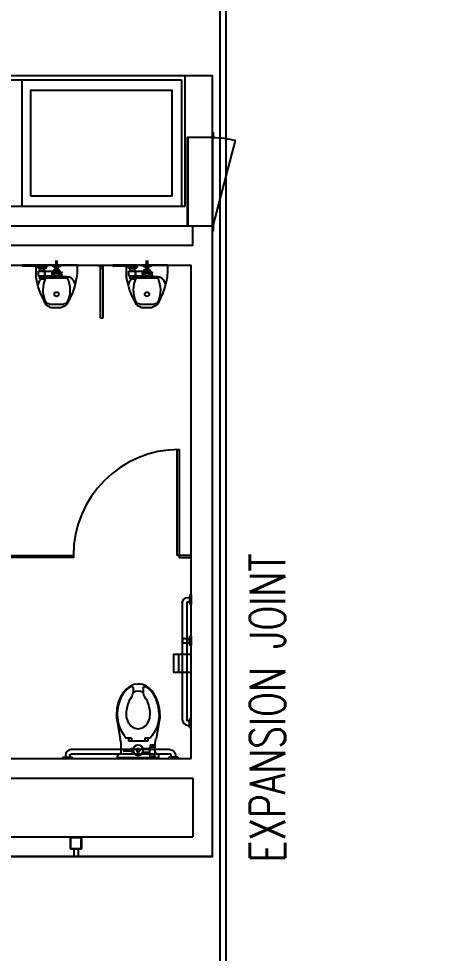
# Model space of a CAD drawing. Extents: x -13345 to 10098, y -1643 to 9113.
# Drawn here: x -9411.9 to -9263.1, y 3537.6 to 3855.2 of the extents above; entities that cross this region are included whole.
import ezdxf

# ---------------------------------------------------------------- set-up
doc = ezdxf.new("R2010")
doc.units = 0
doc.header["$LTSCALE"] = 192
doc.header["$MEASUREMENT"] = 0
doc.layers.get('0').update_dxf_attribs({"linetype": 'CONTINUOUS'})
for name, color, linetype in [('ARCH-DOORS-INTERIOR', 7, 'CONTINUOUS'), ('ARCH-FEATURES', 2, 'CONTINUOUS'), ('ARCH-WALLS-EXTERIOR', 5, 'CONTINUOUS'), ('ARCH-WALLS-INTERIOR', 1, 'CONTINUOUS'), ('EXPANSION-JOINT', 1, 'CONTINUOUS'), ('STRUCTURAL-COLUMNS', 3, 'CONTINUOUS'), ('UTILITIES-EQUIPMENT', 2, 'CONTINUOUS'), ('UTILITIES-PLUMB', 2, 'CONTINUOUS')]:
    doc.layers.add(name, color=color, linetype=linetype)
doc.layers.add('COMMON AREA FILL', color=7, linetype='CONTINUOUS', true_color=0xdedede)
doc.styles.add('SIMPLEX', font='SIMPLEX.shx', dxfattribs={"width": 0.75})

# ---------------------------------------------------------------- blocks, each defined once
blk = doc.blocks.new('102813_42')
for p, q in [((-0.14, 0), (-0.14, 0.27)), ((-0.14, 0), (3.11, 0)), ((0.74, 1), (0.74, 0.47)), ((2.24, 1), (2.24, 0.47)), ((2.74, 3), (42.24, 3)), ((2.74, 1.5), (42.24, 1.5)), ((3.11, 0), (3.11, 0.27)), ((41.86, 0), (41.86, 0.27)), ((45.11, 0), (41.86, 0)), ((42.74, 1), (42.74, 0.47)), ((44.24, 1), (44.24, 0.47)), ((45.11, 0), (45.11, 0.27))]:
    blk.add_line(p, q)
for centre, radius, start, end in [((-0.01, 0.27), 0.125, 98.2132, 180), ((2.74, 1), 2, 90, 180), ((41.99, 0.27), 0.125, 98.2132, 180), ((43.49, -10.12), 10.63, 81.7868, 98.2132), ((42.24, 1), 0.5, 0, 90)]:
    blk.add_arc(centre, radius, start, end)
at = {"extrusion": (0, 0, -1)}
for centre, radius, start, end in [((-1.49, -10.12), 10.63, 81.7868, 98.2132), ((-2.74, 1), 0.5, 0, 90), ((-2.99, 0.27), 0.125, 98.2132, 180), ((-42.24, 1), 2, 90, 180), ((-44.99, 0.27), 0.125, 98.2132, 180)]:
    blk.add_arc(centre, radius, start, end, dxfattribs=at)
blk = doc.blocks.new('102813_40')
for p, q in [((-0.14, 0), (-0.14, 0.27)), ((-0.14, 0), (3.11, 0)), ((0.74, 1), (0.74, 0.47)), ((2.24, 1), (2.24, 0.47)), ((2.74, 3), (36.24, 3)), ((2.74, 1.5), (36.24, 1.5)), ((3.11, 0), (3.11, 0.27)), ((35.86, 0), (35.86, 0.27)), ((39.11, 0), (35.86, 0)), ((36.74, 1), (36.74, 0.47)), ((38.24, 1), (38.24, 0.47)), ((39.11, 0), (39.11, 0.27))]:
    blk.add_line(p, q)
for centre, radius, start, end in [((-0.01, 0.27), 0.125, 98.2132, 180), ((2.74, 1), 2, 90, 180), ((35.99, 0.27), 0.125, 98.2132, 180), ((37.49, -10.12), 10.63, 81.7868, 98.2132), ((36.24, 1), 0.5, 0, 90)]:
    blk.add_arc(centre, radius, start, end)
at = {"extrusion": (0, 0, -1)}
for centre, radius, start, end in [((-1.49, -10.12), 10.63, 81.7868, 98.2132), ((-2.74, 1), 0.5, 0, 90), ((-2.99, 0.27), 0.125, 98.2132, 180), ((-36.24, 1), 2, 90, 180), ((-38.99, 0.27), 0.125, 98.2132, 180)]:
    blk.add_arc(centre, radius, start, end, dxfattribs=at)
blk = doc.blocks.new('224000_29')
for p, q in [((-10.56, 0.29), (3.69, 0.29)), ((-10.44, -0.03), (-10.44, -0.6)), ((-10.44, -0.03), (0.31, -0.03)), ((-9.19, -2.28), (-9.19, -2.98)), ((-1.8, -1.9), (0.44, -1.9)), ((-1.8, -3.15), (0.51, -3.15)), ((2.06, -0.4), (0.56, -0.4)), ((2.31, -0.03), (3.56, -0.03)), ((2.31, -2.28), (2.31, -2.98)), ((3.56, -0.03), (3.56, -0.6)), ((-6.69, -6.65), (-6.69, -5.65)), ((-0.19, -5.65), (-6.69, -5.65)), ((-5.69, -6.65), (-5.69, -5.65)), ((-1.19, -6.65), (-1.19, -5.65)), ((-0.19, -6.65), (-0.19, -5.65)), ((2.06, -3.53), (0.56, -3.53)), ((-10.61, -12.44), (-9.5, -6.42)), ((-5.69, -6.65), (-7.5, -6.65)), ((0.63, -6.65), (-1.19, -6.65)), ((3.74, -12.44), (2.63, -6.42)), ((-5.19, -23.7), (-5.19, -22.15)), ((-1.69, -23.7), (-1.69, -22.15))]:
    blk.add_line(p, q)
at = {"flags": 128}
for points in [[(2.31, 0.29), (2.31, -0.09), (0.31, -0.09), (0.31, 0.29)], [(-5.69, -2.21), (-8.19, -2.15), (-8.19, -2.9), (-5.69, -2.84)], [(-5.09, -1.96), (-5.69, -1.96), (-5.69, -3.09), (-5.09, -3.09)], [(-3.15, -2.03), (-2.86, -2.53), (-3.15, -3.03), (-3.73, -3.03), (-4.01, -2.53), (-3.73, -2.03), (-3.15, -2.03)], [(0.69, -0.4), (0.69, -0.09)], [(1.94, -0.09), (1.94, -0.4)], [(1.94, -3.53), (1.94, -4.28), (0.69, -4.28), (0.69, -3.53)]]:
    blk.add_lwpolyline(points, dxfattribs=at)
blk.add_circle((-3.44, -2.53), 1.75)
at = {"extrusion": (0, 0, -1)}
for centre, radius, start, end in [((9.94, -0.6), 0.5, 286.6015, 0), ((10.44, -2.28), 1.25, 106.6015, 180), ((28.19, -2.98), 19, 180, 190.4397), ((-10.27, -1.96), 9.83, 350.8522, 9.1478), ((-1.42, -14.65), 11.98, 0, 41.8949), ((-1.42, -14.65), 12.23, 0, 10.4367), ((8.24, -22.21), 3.06, 146.749, 178.8187), ((5.69, -23.7), 0.5, 180, 302.212)]:
    blk.add_arc(centre, radius, start, end, dxfattribs=at)
for centre, radius, start, end in [((-7.64, -1.96), 9.83, 350.8522, 9.1478), ((3.56, -2.28), 1.25, 106.6016, 180), ((21.31, -2.98), 19, 180, 190.435), ((3.06, -0.6), 0.5, 286.6015, 0), ((-8.29, -14.65), 11.98, 0, 41.8949), ((-8.29, -14.65), 12.23, 0, 10.4367), ((1.37, -22.21), 3.06, 146.749, 178.8187), ((-1.19, -23.7), 0.5, 180, 302.212)]:
    blk.add_arc(centre, radius, start, end)
for major_axis, ratio, start_param, end_param in [((0, -4.81), 0.844156, 1.570796, 4.712389), ((0, 10.38), 0.710843, 3.141593, 4.712389), ((0, 10.12), 0.703704, 3.492398, 4.712389), ((0, 7.06), 0.575221, 3.728571, 4.712389), ((0, 10.38), 0.710843, 1.570796, 3.141593), ((0, 7.06), 0.575221, 1.570796, 2.554616), ((0, 10.12), 0.703704, 1.570796, 2.780611), ((0, 8), 0.625, 2.784022, 3.499164)]:
    blk.add_ellipse((-3.44, -14.65), major_axis=major_axis, ratio=ratio, start_param=start_param, end_param=end_param, dxfattribs=at)
blk = doc.blocks.new('BOBRICK B-4288')
at = {"layer": 'ARCH-FEATURES'}
blk.add_line((-3, 4.125), (3, 4.125), dxfattribs=at)
blk.add_lwpolyline([(-3, 0), (3, 0), (3, 6), (-3, 6)], close=True, dxfattribs=at)
blk = doc.blocks.new('6067_111_002 - 6067_111_002-463300-LEVEL 1 RETAIL')
at = {"layer": 'UTILITIES-PLUMB'}
for p, q in [((-0.13, 4.49), (-0.13, 2.88)), ((0, 4.49), (0, 4.49)), ((0, 4.49), (0, 4.49)), ((0.13, 2.88), (0.13, 4.49)), ((-1.42, 0.48), (-2.02, 0.4)), ((-1.2, 0.33), (-1.42, 0.33)), ((-1.39, 2.88), (-1.39, 2.69)), ((-1.2, 0), (-1.2, 0.29)), ((-0.7, 2.41), (-0.7, 2.18)), ((-0.28, 1.36), (-0.28, 1.2)), ((-0.13, 2.09), (-0.13, 1.36)), ((0, 2.88), (0, 2.88)), ((0, 2.88), (0, 2.88)), ((0, 2.88), (0, 2.88)), ((0, 2.88), (0, 2.88)), ((0, 2.09), (0, 2.09)), ((0, 2.09), (0, 2.09)), ((0, 1.36), (0, 1.36)), ((0, 1.36), (0, 1.36)), ((0, 1.36), (0, 1.36)), ((0, 1.36), (0, 1.36)), ((0.13, 1.36), (0.13, 2.09)), ((0.28, 1.2), (0.28, 1.36)), ((0.7, 2.18), (0.7, 2.41)), ((3.83, 0.82), (1.1, 0.82)), ((1.39, 2.69), (1.39, 2.88)), ((3.42, 2.88), (3.42, 2.28)), ((3.42, 2.88), (6.53, 2.88)), ((6.53, 2.88), (3.42, 2.88)), ((3.42, 2.28), (6.53, 2.28)), ((6.53, 2.28), (3.42, 2.28)), ((4.35, 1.88), (3.67, 1.98)), ((3.67, 1.98), (6.28, 1.98)), ((6.28, 1.98), (3.67, 1.98)), ((3.89, 0.9), (3.83, 0.82)), ((3.83, 0.8), (6.13, 0.8)), ((6.13, 0.8), (3.83, 0.8)), ((3.89, 0.9), (6.06, 0.9)), ((6.06, 0.9), (3.89, 0.9)), ((3.93, 0.65), (3.93, 0)), ((3.93, 0), (3.93, 0.65)), ((3.93, 0), (3.93, 0.64)), ((3.93, 0.64), (3.93, 0)), ((4.25, 1.7), (4.25, 0.9)), ((4.25, 1.7), (5.7, 1.7)), ((5.7, 1.7), (4.25, 1.7)), ((4.25, 0.9), (5.7, 0.9)), ((5.7, 0.9), (4.25, 0.9)), ((4.35, 1.88), (4.35, 1.76)), ((4.35, 1.88), (5.6, 1.88)), ((5.6, 1.88), (4.35, 1.88)), ((4.35, 1.76), (5.6, 1.76)), ((5.6, 1.76), (4.35, 1.76)), ((5.35, 2.88), (5.35, 2.88)), ((5.35, 2.88), (5.35, 2.74)), ((5.35, 2.88), (11.6, 2.88)), ((5.35, 2.74), (5.35, 2.88)), ((5.35, 2.88), (11.6, 2.88)), ((5.55, 2.54), (11.41, 2.54)), ((6.28, 1.98), (5.6, 1.88)), ((5.6, 1.76), (5.6, 1.88)), ((5.7, 0.9), (5.7, 1.7)), ((6.13, 0.8), (6.06, 0.9)), ((6.13, -0.8), (6.13, 0.8)), ((6.53, 2.28), (6.53, 2.88)), ((11.6, 2.88), (11.6, 2.74)), ((11.6, 2.88), (11.6, 2.88)), ((11.6, 2.88), (11.6, 2.74)), ((-2.02, 0), (-2.02, 0)), ((-2.02, 0), (-2.02, 0)), ((-2.02, -0.4), (-1.42, -0.48)), ((-1.42, 0), (-1.42, 0)), ((-1.42, 0), (-1.42, 0)), ((-1.42, 0), (-1.42, 0)), ((-1.42, 0), (-1.42, 0)), ((-1.42, -0.33), (-1.2, -0.33)), ((-1.2, -0.29), (-1.2, 0)), ((-0.77, -0.92), (0.77, -0.92)), ((1.1, -0.82), (3.83, -0.82)), ((3.83, -0.8), (6.13, -0.8)), ((6.13, -0.8), (3.83, -0.8)), ((3.83, -0.82), (3.89, -0.9)), ((3.89, -0.9), (6.06, -0.9)), ((6.06, -0.9), (3.89, -0.9)), ((3.93, -0.64), (3.93, 0)), ((3.93, 0), (3.93, -0.65)), ((3.93, -0.65), (3.93, 0)), ((3.93, 0), (3.93, -0.64)), ((4.24, -0.9), (4.24, -1.76)), ((4.24, -0.9), (5.7, -0.9)), ((5.7, -0.9), (4.24, -0.9)), ((4.24, -1.76), (5.7, -1.76)), ((5.7, -1.76), (4.24, -1.76)), ((5.7, -1.76), (5.7, -0.9)), ((6.06, -0.9), (6.13, -0.8))]:
    blk.add_line(p, q, dxfattribs=at)
for points in [[(-1.22, 2.51), (-1.37, 2.59), (-1.39, 2.69)], [(1.39, 0), (1.38, 0.09), (1.38, 0.17), (1.36, 0.26), (1.35, 0.34), (1.32, 0.42), (1.29, 0.5), (1.26, 0.58), (1.22, 0.66), (1.18, 0.73), (1.13, 0.8), (1.08, 0.87), (1.02, 0.94), (0.96, 1), (0.9, 1.05), (0.83, 1.11), (0.76, 1.16), (0.69, 1.2), (0.62, 1.24), (0.54, 1.28), (0.46, 1.31), (0.38, 1.33), (0.29, 1.36), (0.21, 1.37), (0.13, 1.38), (0.04, 1.39), (-0.05, 1.39), (-0.13, 1.38), (-0.22, 1.37), (-0.3, 1.35), (-0.38, 1.33), (-0.46, 1.31), (-0.54, 1.28), (-0.62, 1.24), (-0.7, 1.2), (-0.77, 1.15), (-0.84, 1.1), (-0.91, 1.05), (-0.97, 0.99), (-1.03, 0.93), (-1.08, 0.87), (-1.13, 0.8), (-1.18, 0.73), (-1.22, 0.65), (-1.26, 0.58), (-1.3, 0.5), (-1.32, 0.42), (-1.35, 0.33), (-1.36, 0.25), (-1.38, 0.16), (-1.38, 0.08), (-1.39, 0)], [(-1.22, 2.51), (-1.12, 2.51), (-0.86, 2.51), (-0.47, 2.51), (0, 2.51), (0, 2.51)], [(0, 2.51), (-0.47, 2.51), (-0.86, 2.51), (-1.12, 2.51), (-1.22, 2.51), (-1.22, 2.51)], [(-0.8, 2.51), (-0.71, 2.51), (-0.45, 2.51), (-0.09, 2.51), (0, 2.51)], [(0, 2.51), (-0.37, 2.51), (-0.66, 2.51), (-0.79, 2.51), (-0.8, 2.51)], [(-0.7, 2.41), (-0.74, 2.49), (-0.8, 2.51)], [(-0.6, 2.09), (-0.68, 2.13), (-0.7, 2.18)], [(-0.6, 2.09), (-0.51, 2.09), (-0.26, 2.09), (0, 2.09)], [(0, 2.09), (-0.32, 2.09), (-0.54, 2.09), (-0.6, 2.09)], [(1.22, 2.51), (1.12, 2.51), (0.86, 2.51), (0.47, 2.51), (0, 2.51), (0, 2.51)], [(0, 2.51), (0.47, 2.51), (0.86, 2.51), (1.12, 2.51), (1.22, 2.51), (1.22, 2.51)], [(0.8, 2.51), (0.71, 2.51), (0.45, 2.51), (0.09, 2.51), (0, 2.51)], [(0, 2.51), (0.37, 2.51), (0.66, 2.51), (0.79, 2.51), (0.8, 2.51)], [(0.6, 2.09), (0.51, 2.09), (0.26, 2.09), (0, 2.09)], [(0, 2.09), (0.32, 2.09), (0.54, 2.09), (0.6, 2.09)], [(0.7, 2.18), (0.65, 2.1), (0.6, 2.09)], [(0.8, 2.51), (0.71, 2.46), (0.7, 2.41)], [(1.39, 2.69), (1.31, 2.54), (1.22, 2.51)], [(3.67, 1.98), (3.47, 2.14), (3.42, 2.28)], [(4.29, 1.76), (4.38, 1.76), (4.63, 1.76), (4.97, 1.76), (5.32, 1.76), (5.57, 1.76), (5.66, 1.76)], [(5.66, 1.76), (5.57, 1.76), (5.32, 1.76), (4.97, 1.76), (4.63, 1.76), (4.38, 1.76), (4.29, 1.76)], [(6.53, 2.28), (6.41, 2.05), (6.28, 1.98)], [(-1.39, 0), (-1.38, -0.09), (-1.38, -0.17), (-1.36, -0.26), (-1.35, -0.34), (-1.32, -0.42), (-1.29, -0.5), (-1.26, -0.58), (-1.22, -0.66), (-1.18, -0.73), (-1.13, -0.8), (-1.08, -0.87), (-1.02, -0.94), (-0.96, -1), (-0.9, -1.05), (-0.83, -1.11), (-0.76, -1.16), (-0.69, -1.2), (-0.62, -1.24), (-0.54, -1.28), (-0.46, -1.31), (-0.38, -1.33), (-0.29, -1.36), (-0.21, -1.37), (-0.13, -1.38), (-0.04, -1.39), (0.05, -1.39), (0.13, -1.38), (0.22, -1.37), (0.3, -1.35), (0.38, -1.33), (0.46, -1.31), (0.54, -1.28), (0.62, -1.24), (0.7, -1.2), (0.77, -1.15), (0.84, -1.1), (0.91, -1.05), (0.97, -0.99), (1.03, -0.93), (1.08, -0.87), (1.13, -0.8), (1.18, -0.73), (1.22, -0.65), (1.26, -0.58), (1.3, -0.5), (1.32, -0.42), (1.35, -0.33), (1.36, -0.25), (1.38, -0.16), (1.38, -0.08), (1.39, 0)]]:
    blk.add_lwpolyline(points, dxfattribs=at)
for radius, start, end in [(1.5, 0, 180), (1.29, 0, 180), (1.08, 0, 180), (1.08, 0, 180), (0.743, 0, 180), (0.743, 0, 180), (1.5, 180, 0), (1.29, 180, 0), (1.08, 180, 0), (1.08, 180, 0), (0.743, 180, 0), (0.743, 180, 0)]:
    blk.add_arc((0, 0), radius, start, end, dxfattribs=at)
for points in [[(-1.25, 0), (-1.25, 0.06), (-1.24, 0.18), (-1.22, 0.26), (-1.2, 0.29)], [(3.83, 0.8), (3.83, 0.81), (3.83, 0.81), (3.83, 0.82), (3.83, 0.82)], [(3.83, 0.82), (3.83, 0.82), (3.83, 0.81), (3.83, 0.81), (3.83, 0.8)], [(3.93, 0.64), (3.91, 0.67), (3.87, 0.74), (3.84, 0.79), (3.83, 0.8)], [(3.83, 0.8), (3.84, 0.79), (3.87, 0.75), (3.91, 0.68), (3.93, 0.65)], [(-0.77, -0.92), (-0.86, -0.84), (-1.01, -0.67), (-1.15, -0.34), (-1.18, -0.12), (-1.17, 0)], [(1.17, 0), (1.18, -0.09), (1.16, -0.26), (1.08, -0.51), (0.95, -0.73), (0.84, -0.86), (0.77, -0.92)], [(3.83, -0.8), (3.84, -0.78), (3.87, -0.74), (3.91, -0.67), (3.93, -0.64)], [(3.93, -0.65), (3.91, -0.68), (3.87, -0.74), (3.84, -0.78), (3.83, -0.8)], [(3.83, -0.8), (3.83, -0.8), (3.83, -0.81), (3.83, -0.82), (3.83, -0.82)], [(3.83, -0.82), (3.83, -0.82), (3.83, -0.81), (3.83, -0.8), (3.83, -0.8)]]:
    blk.add_open_spline(points, degree=3, dxfattribs=at)
for points, knots in [([(-1.2, 0.29), (-1.2, 0.28), (-1.2, 0.26), (-1.2, 0.24), (-1.2, 0.23), (-1.2, 0.22), (-1.2, 0.21), (-1.2, 0.19), (-1.2, 0.18), (-1.2, 0.16), (-1.2, 0.14), (-1.2, 0.13), (-1.2, 0.12), (-1.2, 0.11), (-1.2, 0.09), (-1.2, 0.07), (-1.2, 0.04), (-1.2, 0.01), (-1.2, 0)], [0, 0, 0, 0, 0.166667, 0.25, 0.291667, 0.333333, 0.375, 0.416667, 0.5, 0.583333, 0.625, 0.666667, 0.6875, 0.708333, 0.75, 0.833333, 0.916667, 1, 1, 1, 1]), ([(-1.17, 0), (-1.17, 0.07), (-1.16, 0.19), (-1.09, 0.44), (-0.95, 0.69), (-0.73, 0.9), (-0.51, 1.04), (-0.26, 1.13), (-0.09, 1.14), (0, 1.14)], [-1, -1, -1, -1, -0.892857, -0.785714, -0.571429, -0.428571, -0.285714, -0.142857, 0, 0, 0, 0]), ([(0, 1.2), (-0.03, 1.2), (-0.06, 1.2), (-0.11, 1.2), (-0.14, 1.2), (-0.18, 1.2), (-0.2, 1.2), (-0.23, 1.19), (-0.25, 1.19), (-0.26, 1.19), (-0.28, 1.2), (-0.28, 1.2), (-0.29, 1.2), (-0.28, 1.21), (-0.28, 1.21), (-0.27, 1.22), (-0.25, 1.22), (-0.25, 1.23), (-0.24, 1.23), (-0.22, 1.23), (-0.2, 1.24), (-0.17, 1.25), (-0.14, 1.25), (-0.11, 1.26), (-0.06, 1.26), (-0.03, 1.26), (0, 1.27)], [-1, -1, -1, -1, -0.916667, -0.875, -0.833333, -0.791667, -0.75, -0.708333, -0.666667, -0.625, -0.583333, -0.541667, -0.5, -0.458333, -0.416667, -0.375, -0.354167, -0.333333, -0.3125, -0.291667, -0.25, -0.208333, -0.166667, -0.125, -0.083333, 0, 0, 0, 0]), ([(0, 1.27), (0.02, 1.26), (0.05, 1.26), (0.1, 1.26), (0.14, 1.25), (0.16, 1.25), (0.18, 1.25), (0.2, 1.24), (0.22, 1.24), (0.23, 1.23), (0.25, 1.23), (0.26, 1.22), (0.27, 1.22), (0.28, 1.21), (0.29, 1.2), (0.28, 1.2), (0.27, 1.19), (0.25, 1.19), (0.22, 1.19), (0.2, 1.2), (0.18, 1.2), (0.16, 1.2), (0.14, 1.2), (0.08, 1.2), (0.03, 1.2), (0, 1.2)], [-1, -1, -1, -1, -0.944444, -0.888889, -0.833333, -0.805556, -0.777778, -0.75, -0.722222, -0.694444, -0.666667, -0.638889, -0.611111, -0.555556, -0.5, -0.444444, -0.388889, -0.333333, -0.277778, -0.25, -0.222222, -0.194444, -0.166667, -0.111111, 0, 0, 0, 0]), ([(0, 1.14), (0.09, 1.14), (0.23, 1.13), (0.4, 1.08), (0.53, 1.02), (0.65, 0.95), (0.76, 0.87), (0.86, 0.78), (0.95, 0.66), (1.04, 0.52), (1.14, 0.3), (1.17, 0.12), (1.17, 0)], [-1, -1, -1, -1, -0.85, -0.775, -0.7, -0.625, -0.55, -0.475, -0.4, -0.3, -0.2, 0, 0, 0, 0]), ([(1.23, 0.62), (1.22, 0.64), (1.2, 0.68), (1.18, 0.72), (1.16, 0.74), (1.15, 0.76), (1.14, 0.78), (1.13, 0.79), (1.12, 0.8), (1.11, 0.81), (1.1, 0.82), (1.09, 0.82), (1.1, 0.8), (1.11, 0.78), (1.12, 0.76), (1.13, 0.74), (1.14, 0.72), (1.15, 0.7), (1.16, 0.67), (1.18, 0.65), (1.19, 0.62), (1.2, 0.59), (1.22, 0.55), (1.23, 0.52), (1.24, 0.48), (1.25, 0.44), (1.27, 0.4), (1.28, 0.35), (1.3, 0.28), (1.32, 0.16), (1.32, 0.06), (1.32, 0)], [-1, -1, -1, -1, -0.95, -0.9, -0.875, -0.85, -0.825, -0.8, -0.775, -0.75, -0.7, -0.65, -0.6, -0.55, -0.525, -0.5, -0.475, -0.45, -0.425, -0.4, -0.375, -0.35, -0.325, -0.3, -0.275, -0.25, -0.225, -0.2, -0.15, -0.1, 0, 0, 0, 0]), ([(1.39, 0), (1.39, 0.06), (1.38, 0.15), (1.36, 0.27), (1.34, 0.34), (1.33, 0.39), (1.31, 0.44), (1.28, 0.52), (1.25, 0.59), (1.23, 0.62)], [-1, -1, -1, -1, -0.75, -0.625, -0.5, -0.4375, -0.375, -0.25, 0, 0, 0, 0]), ([(5.35, 2.74), (5.35, 2.72), (5.36, 2.7), (5.37, 2.66), (5.38, 2.64), (5.39, 2.62), (5.4, 2.61), (5.42, 2.6), (5.43, 2.58), (5.45, 2.57), (5.47, 2.56), (5.48, 2.55), (5.51, 2.54), (5.54, 2.54), (5.55, 2.54)], [0, 0, 0, 0, 0.166667, 0.25, 0.333333, 0.416667, 0.458333, 0.5, 0.583333, 0.666667, 0.708333, 0.75, 0.833333, 1, 1, 1, 1]), ([(5.55, 2.54), (5.54, 2.54), (5.51, 2.54), (5.48, 2.56), (5.46, 2.56), (5.44, 2.57), (5.43, 2.58), (5.42, 2.6), (5.4, 2.61), (5.39, 2.62), (5.38, 2.64), (5.37, 2.66), (5.36, 2.7), (5.35, 2.72), (5.35, 2.74)], [-1, -1, -1, -1, -0.833333, -0.75, -0.666667, -0.625, -0.583333, -0.5, -0.458333, -0.416667, -0.333333, -0.25, -0.166667, 0, 0, 0, 0]), ([(11.6, 2.74), (11.6, 2.72), (11.6, 2.7), (11.59, 2.66), (11.58, 2.64), (11.57, 2.62), (11.56, 2.61), (11.54, 2.6), (11.53, 2.58), (11.51, 2.57), (11.49, 2.56), (11.48, 2.55), (11.45, 2.54), (11.42, 2.54), (11.41, 2.54)], [0, 0, 0, 0, 0.166667, 0.25, 0.333333, 0.416667, 0.458333, 0.5, 0.583333, 0.666667, 0.708333, 0.75, 0.833333, 1, 1, 1, 1]), ([(11.6, 2.74), (11.6, 2.72), (11.6, 2.7), (11.59, 2.66), (11.58, 2.64), (11.57, 2.62), (11.56, 2.61), (11.54, 2.6), (11.53, 2.58), (11.51, 2.57), (11.49, 2.56), (11.48, 2.55), (11.45, 2.54), (11.42, 2.54), (11.41, 2.54)], [0, 0, 0, 0, 0.166667, 0.25, 0.333333, 0.416667, 0.458333, 0.5, 0.583333, 0.666667, 0.708333, 0.75, 0.833333, 1, 1, 1, 1]), ([(-1.2, -0.29), (-1.21, -0.27), (-1.22, -0.25), (-1.23, -0.21), (-1.24, -0.17), (-1.25, -0.13), (-1.25, -0.07), (-1.25, -0.02), (-1.25, 0)], [0, 0, 0, 0, 0.2, 0.4, 0.5, 0.6, 0.8, 1, 1, 1, 1]), ([(-1.2, 0), (-1.2, -0.01), (-1.2, -0.04), (-1.2, -0.07), (-1.2, -0.09), (-1.2, -0.11), (-1.2, -0.12), (-1.2, -0.13), (-1.2, -0.14), (-1.2, -0.16), (-1.2, -0.18), (-1.2, -0.19), (-1.2, -0.21), (-1.2, -0.22), (-1.2, -0.23), (-1.2, -0.24), (-1.2, -0.26), (-1.2, -0.28), (-1.2, -0.29)], [0, 0, 0, 0, 0.083333, 0.166667, 0.25, 0.291667, 0.3125, 0.333333, 0.375, 0.416667, 0.5, 0.583333, 0.625, 0.666667, 0.708333, 0.75, 0.833333, 1, 1, 1, 1]), ([(0.77, -0.92), (0.76, -0.95), (0.74, -1), (0.7, -1.07), (0.67, -1.11), (0.64, -1.14), (0.62, -1.17), (0.59, -1.19), (0.57, -1.2), (0.56, -1.21), (0.55, -1.22), (0.55, -1.22), (0.53, -1.23), (0.51, -1.24), (0.48, -1.27), (0.44, -1.28), (0.41, -1.3), (0.39, -1.3), (0.38, -1.31), (0.37, -1.31), (0.36, -1.31), (0.35, -1.32), (0.33, -1.32), (0.29, -1.33), (0.25, -1.34), (0.18, -1.36), (0.12, -1.37), (0.05, -1.37), (0, -1.37), (-0.04, -1.37), (-0.11, -1.37), (-0.18, -1.36), (-0.24, -1.34), (-0.29, -1.33), (-0.33, -1.32), (-0.35, -1.32), (-0.36, -1.31), (-0.37, -1.31), (-0.39, -1.3), (-0.41, -1.3), (-0.44, -1.29), (-0.48, -1.27), (-0.51, -1.24), (-0.53, -1.23), (-0.55, -1.22), (-0.55, -1.22), (-0.56, -1.21), (-0.57, -1.2), (-0.59, -1.19), (-0.62, -1.17), (-0.64, -1.14), (-0.67, -1.11), (-0.7, -1.07), (-0.74, -1), (-0.76, -0.95), (-0.77, -0.92)], [-1, -1, -1, -1, -0.9, -0.85, -0.8, -0.775, -0.75, -0.725, -0.7125, -0.70625, -0.7, -0.69375, -0.6875, -0.675, -0.65, -0.625, -0.6125, -0.60625, -0.603125, -0.6, -0.596875, -0.59375, -0.5875, -0.575, -0.5625, -0.55, -0.525, -0.5125, -0.5, -0.4875, -0.475, -0.45, -0.4375, -0.425, -0.4125, -0.40625, -0.403125, -0.4, -0.39375, -0.3875, -0.375, -0.35, -0.325, -0.3125, -0.30625, -0.3, -0.29375, -0.2875, -0.275, -0.25, -0.225, -0.2, -0.15, -0.1, 0, 0, 0, 0]), ([(1.32, 0), (1.32, -0.05), (1.32, -0.11), (1.31, -0.2), (1.3, -0.27), (1.29, -0.33), (1.27, -0.39), (1.26, -0.43), (1.25, -0.47), (1.24, -0.5), (1.23, -0.52), (1.22, -0.56), (1.2, -0.59), (1.18, -0.63), (1.17, -0.66), (1.16, -0.68), (1.15, -0.69), (1.14, -0.72), (1.13, -0.74), (1.12, -0.77), (1.11, -0.78), (1.1, -0.8), (1.1, -0.8), (1.1, -0.82), (1.1, -0.82), (1.11, -0.8), (1.13, -0.78), (1.15, -0.76), (1.17, -0.73), (1.2, -0.69), (1.22, -0.65), (1.23, -0.62)], [-1, -1, -1, -1, -0.928571, -0.892857, -0.857143, -0.821429, -0.785714, -0.75, -0.732143, -0.714286, -0.696429, -0.678571, -0.642857, -0.607143, -0.589286, -0.571429, -0.553571, -0.535714, -0.5, -0.464286, -0.428571, -0.410714, -0.392857, -0.357143, -0.285714, -0.214286, -0.178571, -0.142857, -0.107143, -0.071429, 0, 0, 0, 0]), ([(1.23, -0.62), (1.25, -0.59), (1.28, -0.52), (1.31, -0.44), (1.33, -0.39), (1.34, -0.34), (1.36, -0.27), (1.38, -0.15), (1.39, -0.06), (1.39, 0)], [-1, -1, -1, -1, -0.75, -0.625, -0.5625, -0.5, -0.375, -0.25, 0, 0, 0, 0])]:
    blk.add_open_spline(points, degree=3, knots=knots, dxfattribs=at)
blk = doc.blocks.new('6550_005 - 6550_005-501156-LEVEL 1 RETAIL')
at = {"layer": 'UTILITIES-PLUMB'}
for p, q in [((-1544.94, -1250.39), (-1547.28, -1250.39)), ((-1544.94, -1250.39), (-1544.94, -1264.43)), ((-1549.34, -1253.76), (-1549.34, -1261.05)), ((-1548.95, -1254.34), (-1548.95, -1260.47)), ((-1559.31, -1259.41), (-1559.31, -1255.69)), ((-1558.16, -1259.79), (-1558.16, -1255.02)), ((-1544.94, -1264.43), (-1548.4, -1264.43))]:
    blk.add_line(p, q, dxfattribs=at)
for centre, radius, start, end in [((-1544.95, -1276.45), 26.17, 95.1056, 120.4221), ((-1554.37, -1257.47), 5.25, 136.9237, 160.2193), ((-1556.66, -1255.02), 1.5, 113.5772, 180), ((-1553.43, -1262.42), 9.57, 64.7345, 113.5772), ((-1554.82, -1257.41), 0.75, 90, 270), ((-1554.82, -1257.41), 0.75, 270, 90), ((-1554.82, -1257.41), 0.75, 270, 90), ((-1547.19, -1257.41), 0.587, 90, 270), ((-1547.19, -1257.41), 0.375, 90, 270), ((-1547.19, -1257.41), 0.587, 270, 90), ((-1547.19, -1257.41), 0.375, 270, 90), ((-1554.99, -1257.75), 4.63, 200.9941, 224.808), ((-1556.66, -1259.79), 1.5, 180, 246.4228), ((-1544.95, -1238.49), 26.17, 239.4058, 262.4174), ((-1553.43, -1252.4), 9.57, 246.4228, 295.2655)]:
    blk.add_arc(centre, radius, start, end, dxfattribs=at)
for points, knots in [([(-1551.42, -1251.1), (-1551.21, -1251.16), (-1550.82, -1251.31), (-1550.13, -1251.65), (-1549.61, -1252.07), (-1549.25, -1252.56), (-1549.13, -1252.83), (-1549.08, -1252.98)], [0, 0, 0, 0, 0.166667, 0.333333, 0.666667, 0.833333, 1, 1, 1, 1]), ([(-1549.08, -1252.98), (-1549.03, -1253.08), (-1548.99, -1253.34), (-1548.96, -1253.88), (-1548.95, -1254.18), (-1548.95, -1254.34)], [0, 0, 0, 0, 0.5, 0.75, 1, 1, 1, 1]), ([(-1549.08, -1261.84), (-1549.13, -1261.99), (-1549.27, -1262.28), (-1549.65, -1262.79), (-1550.23, -1263.23), (-1550.98, -1263.57), (-1551.41, -1263.72), (-1551.65, -1263.79)], [0, 0, 0, 0, 0.166667, 0.333333, 0.666667, 0.833333, 1, 1, 1, 1])]:
    blk.add_open_spline(points, degree=3, knots=knots, dxfattribs=at)
blk.add_open_spline([(-1548.95, -1260.47), (-1548.95, -1260.63), (-1548.96, -1260.94), (-1548.98, -1261.34), (-1549.02, -1261.65), (-1549.06, -1261.79), (-1549.08, -1261.84)], degree=3, dxfattribs=at)
blk = doc.blocks.new('FireHoseCabinet')
blk.add_lwpolyline([(-16.55, 0), (-16.55, 0.13), (-16.66, 0.13), (-16.66, -0.1), (-14.97, -0.1), (-14.97, 8.52), (0, 8.52), (14.97, 8.52), (14.97, -0.1), (16.66, -0.1), (16.66, 0.13), (16.55, 0.13), (16.55, 0), (15.07, 0), (15.07, 8.62), (0, 8.62), (-15.07, 8.62), (-15.07, 0)], close=True)
for points in [[(-16.66, 0.05), (-16.66, -0.1)], [(14.97, 0), (-14.97, 0)], [(16.66, 0.05), (16.66, -0.1)], [(14.97, -0.1), (-13.99, -7.72)]]:
    blk.add_lwpolyline(points)
blk.add_arc((14.97, -0.1), 29.94, 179.8086, 194.7421)
blk = doc.blocks.new('051205_023')
at = {"flags": 128}
for points in [[(-1.63, 2), (1.63, 2, -0.414214), (2, 1.63), (2, -1.63, -0.414214), (1.63, -2), (-1.63, -2, -0.414214), (-2, -1.63), (-2, 1.63, -0.414214)], [(-1.63, 1.81), (1.63, 1.81, -0.414214), (1.81, 1.63), (1.81, -1.63, -0.414214), (1.63, -1.81), (-1.63, -1.81, -0.414214), (-1.81, -1.63), (-1.81, 1.63, -0.414214)]]:
    blk.add_lwpolyline(points, format="xyb", close=True, dxfattribs=at)

msp = doc.modelspace()

# ---------------------------------------------------------------- linework, layer by layer
at = {"layer": 'ARCH-DOORS-INTERIOR'}
for p, q in [((-9358.07, 3672.78), (-9358.07, 3708.78)), ((-9358.07, 3708.78), (-9357.32, 3708.78)), ((-9357.32, 3708.78), (-9357.32, 3672.78)), ((-9357.32, 3672.78), (-9358.07, 3672.78))]:
    msp.add_line(p, q, dxfattribs=at)
msp.add_arc((-9357.32, 3672.78), 36, 90, 180, dxfattribs=at)
at = {"layer": 'ARCH-FEATURES'}
for p, q in [((-9355.57, 3644.53), (-9353.79, 3644.53)), ((-9355.57, 3643.03), (-9353.79, 3643.03)), ((-9353.32, 3645.4), (-9353.59, 3645.4)), ((-9353.32, 3645.4), (-9353.32, 3642.15)), ((-9353.32, 3642.15), (-9353.59, 3642.15))]:
    msp.add_line(p, q, dxfattribs=at)
for centre, radius, end in [((-9355.57, 3643.78), 0.75, 270), ((-9353.59, 3645.28), 0.125, 171.7868)]:
    msp.add_arc(centre, radius, 90, end, dxfattribs=at)
at = {"layer": 'ARCH-FEATURES', "extrusion": (0, 0, -1)}
for centre, radius, start, end in [((9343.19, 3643.78), 10.63, 351.7868, 8.2132), ((9353.59, 3642.28), 0.125, 270, 351.7868)]:
    msp.add_arc(centre, radius, start, end, dxfattribs=at)
at = {"layer": 'ARCH-WALLS-EXTERIOR'}
for p, q in [((-9346.07, 3835.78), (-9355.32, 3835.78)), ((-9355.32, 3791.4), (-9355.32, 3835.78)), ((-9346.07, 3570.53), (-9346.07, 3835.78)), ((-9537.07, 3791.4), (-9355.32, 3791.4)), ((-9537.69, 3784.78), (-9352.69, 3784.78)), ((-9352.69, 3778.03), (-9352.69, 3784.78)), ((-9346.07, 3682.15), (-9346.07, 3772.03)), ((-9352.69, 3597.15), (-9352.69, 3577.15)), ((-9537.69, 3577.15), (-9352.69, 3577.15)), ((-9393.23, 3573.03), (-9391.73, 3573.03)), ((-9393.23, 3573.03), (-9393.23, 3570.53)), ((-9391.73, 3573.03), (-9391.73, 3570.53)), ((-9346.07, 3570.53), (-9624.32, 3570.53))]:
    msp.add_line(p, q, dxfattribs=at)
msp.add_lwpolyline([(-9353.32, 3603.78), (-9353.32, 3771.4)], dxfattribs=at)
at = {"layer": 'ARCH-WALLS-INTERIOR'}
for p, q in [((-9352.69, 3778.03), (-9537.69, 3778.03)), ((-9506.32, 3771.4), (-9353.32, 3771.4)), ((-9385.07, 3771.4), (-9382.32, 3771.4)), ((-9385.07, 3771.4), (-9385.07, 3771.3)), ((-9385.07, 3771.3), (-9384.42, 3771.3)), ((-9384.17, 3769.4), (-9384.17, 3771.05)), ((-9384.07, 3753.4), (-9384.07, 3771.13)), ((-9384.07, 3771.13), (-9383.32, 3771.13)), ((-9384.07, 3770.4), (-9383.32, 3770.4)), ((-9383.32, 3771.13), (-9383.32, 3753.4)), ((-9383.22, 3769.4), (-9383.22, 3771.05)), ((-9382.32, 3771.3), (-9382.97, 3771.3)), ((-9382.32, 3771.3), (-9382.32, 3771.4)), ((-9384.07, 3769.4), (-9384.17, 3769.4)), ((-9383.32, 3769.4), (-9383.22, 3769.4)), ((-9383.32, 3753.4), (-9384.07, 3753.4)), ((-9537.07, 3603.78), (-9353.32, 3603.78)), ((-9537.69, 3597.15), (-9352.69, 3597.15))]:
    msp.add_line(p, q, dxfattribs=at)
msp.add_lwpolyline([(-9393.32, 3672.78), (-9393.32, 3672.03), (-9428.57, 3672.03), (-9428.57, 3672.78)], close=True, dxfattribs=at)
msp.add_lwpolyline([(-9353.32, 3672.78), (-9357.32, 3672.78), (-9357.32, 3672.03), (-9353.32, 3672.03)], dxfattribs=at)
for centre, start, end in [((-9384.42, 3771.05), 0, 90), ((-9382.97, 3771.05), 90, 180)]:
    msp.add_arc(centre, 0.25, start, end, dxfattribs=at)
at = {"layer": 'COMMON AREA FILL'}
msp.add_lwpolyline([(-9240.33, 3988.53), (-9240.33, 3261.28), (-9324.33, 3261.28), (-9324.33, 3321.28), (-9312.33, 3321.28), (-9312.33, 3486.53), (-9624.32, 3486.53), (-9624.32, 3479.28), (-9557.07, 3479.28), (-9557.07, 3407.28), (-9683.15, 3407.28), (-9683.15, 3450.99), (-9698.32, 3450.99), (-9698.32, 3649.78), (-9544.32, 3649.78), (-9544.32, 3577.78), (-9624.32, 3577.78), (-9624.32, 3570.53), (-9346.07, 3570.53), (-9346.07, 3835.78), (-9698.32, 3835.78), (-9698.32, 3837.03), (-10195.12, 3837.03)], dxfattribs=at)
at = {"layer": 'EXPANSION-JOINT'}
for points in [[(-9341.44, 92.27), (-9341.44, 4182.78)], [(-9343.44, 92.27), (-9343.44, 3988.28)]]:
    msp.add_lwpolyline(points, dxfattribs=at)
at = {"layer": 'UTILITIES-EQUIPMENT'}
for points in [[(-9464.57, 3791.4), (-9464.57, 3834.4), (-9356.57, 3834.4)], [(-9410.82, 3834.4), (-9410.82, 3791.4)], [(-9356.57, 3834.4), (-9356.57, 3791.4)]]:
    msp.add_lwpolyline(points, dxfattribs=at)
msp.add_lwpolyline([(-9407.82, 3794.9), (-9407.82, 3830.9), (-9359.82, 3830.9), (-9359.82, 3794.9)], close=True, dxfattribs=at)

# ---------------------------------------------------------------- block references
at = {"layer": 'ARCH-FEATURES', "xscale": -1, "rotation": 90}
for name, p in [('FireHoseCabinet', (-9345.94, 3799.78)), ('102813_42', (-9353.32, 3659.27)), ('102813_42', (-9353.32, 3659.27))]:
    msp.add_blockref(name, p, dxfattribs=at)
at = {"layer": 'ARCH-FEATURES', "rotation": 90}
msp.add_blockref('BOBRICK B-4288', (-9353.32, 3636.09), dxfattribs=at)
at = {"layer": 'ARCH-FEATURES', "xscale": -1}
msp.add_blockref('102813_40', (-9357.83, 3603.78), dxfattribs=at)
msp.add_blockref('102813_40', (-9357.83, 3603.78), dxfattribs=at)
at = {"layer": 'STRUCTURAL-COLUMNS', "xscale": -1, "rotation": 180}
msp.add_blockref('051205_023', (-9392.48, 3575.03), dxfattribs=at)
at = {"layer": 'UTILITIES-PLUMB', "xscale": -1}
for p in [(-9399.07, 3768.52), (-9368.32, 3768.52)]:
    msp.add_blockref('6067_111_002 - 6067_111_002-463300-LEVEL 1 RETAIL', p, dxfattribs=at)
for name, p, rotation in [('6550_005 - 6550_005-501156-LEVEL 1 RETAIL', (-8141.66, 5316.35), 270), ('6550_005 - 6550_005-501156-LEVEL 1 RETAIL', (-8110.91, 5316.35), 270), ('224000_29', (-9367.88, 3604.06), 180)]:
    msp.add_blockref(name, p, dxfattribs=dict(at, rotation=rotation))

# ---------------------------------------------------------------- texts
at = {"layer": 'EXPANSION-JOINT', "insert": (-9333.33, 3620.98), "char_height": 12, "attachment_point": 2, "rotation": 90, "style": 'SIMPLEX'}
msp.add_mtext_dynamic_manual_height_columns('\\pt108;EXPANSION JOINT', width=127.2487, gutter_width=90, heights=[0], dxfattribs=at)

doc.saveas('drawing.dxf')
